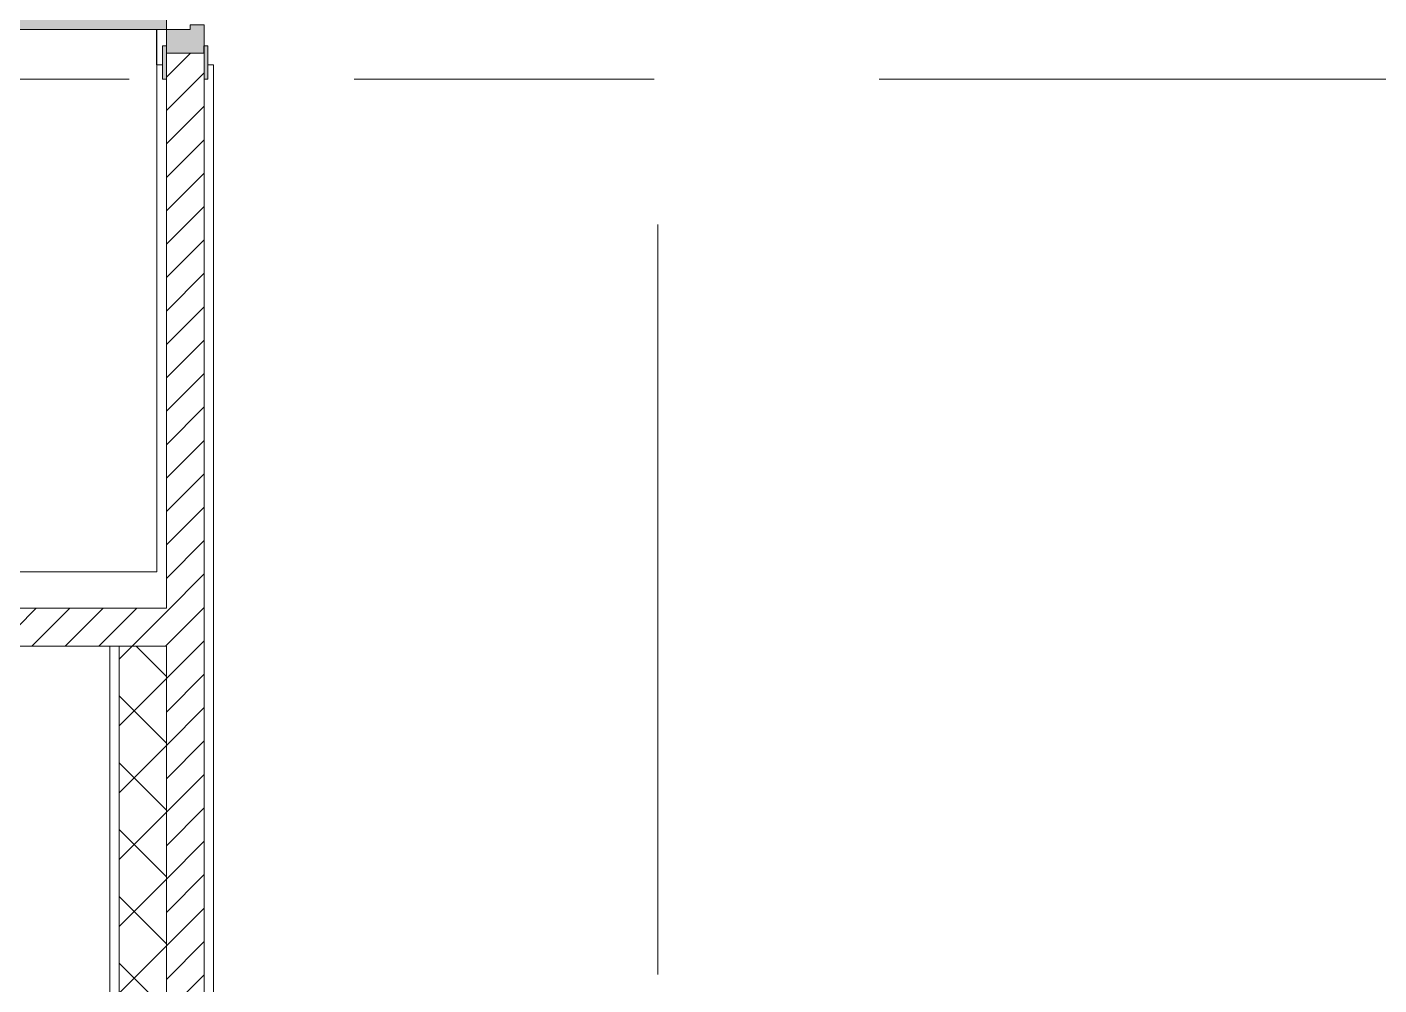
# Model space of a CAD drawing. Header units: millimetres. Extents: x 81368 to 286493, y -8553 to 29000.
# Drawn here: x 109375 to 112237, y 1683 to 3710 of the extents above; entities that cross this region are included whole.
import ezdxf

# ---------------------------------------------------------------- set-up
doc = ezdxf.new("R2010")
doc.units = ezdxf.units.MM
doc.linetypes.add('Осевая', pattern=[3175, 635, -476.25, 1587.5, -476.25])
for name, color, linetype, lineweight, true_color in [('A-DOOR-1', 7, 'Continuous', 9, 0xaaaaaa), ('A-DOOR-2', 7, 'Continuous', 9, 0xe2e2e2), ('A-DOOR-FRAM-1', 7, 'Continuous', 9, 0xe2e2e2), ('A-DOOR-FRAM-2', 7, 'Continuous', 9, 0xaaaaaa), ('A-FLOR-1', 7, 'Continuous', 9, 0xaaaaaa)]:
    doc.layers.add(name, color=color, linetype=linetype, lineweight=lineweight, true_color=true_color)
for name, color, linetype, lineweight in [('A-WALL-1', 7, 'Continuous', 13), ('I-WALL', 7, 'Continuous', 9), ('Оси-2', 7, 'Осевая', 9)]:
    doc.layers.add(name, color=color, linetype=linetype, lineweight=lineweight)
pattern_1 = [(45, (0, 0), (-35.35534, 35.35534), [])]

# ---------------------------------------------------------------- blocks, each defined once
blk = doc.blocks.new('110_Дверь_СКБ_2Ст - Д-5_п_ Из игровой в коридор-32215844-План монтажа стен и перегородок 1 этажа в осях 23_1-33')
at = {"layer": 'A-DOOR-2'}
for points in [[(-637.5, 940), (-637.5, 40), (-587.5, 40), (-587.5, 940)], [(612.5, 440), (612.5, 40), (662.5, 40), (662.5, 440), (649.3, 440)]]:
    blk.add_hatch(color=256, dxfattribs=at).paths.add_polyline_path(points)
h = blk.add_hatch(color=256, dxfattribs=at)
h.paths.add_polyline_path([(-687.5, -40), (-627.5, -40), (-627.5, -10), (-637.5, -10), (-637.5, 40), (-687.5, 40)])
h.paths.add_polyline_path([(652.5, -40), (712.5, -40), (712.5, 40), (662.5, 40), (662.5, -10), (652.5, -10)])
at = {"layer": 'A-DOOR-FRAM-1'}
for points in [[(-742.5, 40), (-672.5, 40), (-672.5, 48), (-742.5, 48)], [(697.5, 40), (767.5, 40), (767.5, 48), (697.5, 48)], [(-742.5, -48), (-672.5, -48), (-672.5, -40), (-742.5, -40)], [(697.5, -48), (767.5, -48), (767.5, -40), (697.5, -40)]]:
    blk.add_hatch(color=256, dxfattribs=at).paths.add_polyline_path(points)
at = {"layer": 'A-DOOR-1'}
for p, q in [((-637.5, 940), (-637.5, 40)), ((-587.5, 940), (-637.5, 940)), ((-587.5, 40), (-587.5, 940)), ((662.5, 440), (612.5, 440)), ((612.5, 440), (612.5, 40)), ((662.5, 40), (662.5, 440)), ((-637.5, 40), (-587.5, 40)), ((612.5, 40), (662.5, 40))]:
    blk.add_line(p, q, dxfattribs=at)
for centre, radius, start, end in [((-637.5, 40), 900, 0, 90), ((662.5, 40), 400, 90, 180)]:
    blk.add_arc(centre, radius, start, end, dxfattribs=at)
at = {"layer": 'A-DOOR-FRAM-2'}
for p, q in [((-672.5, 48), (-742.5, 48)), ((-742.5, 48), (-742.5, 40)), ((-742.5, 40), (-672.5, 40)), ((-637.5, 40), (-687.5, 40)), ((-687.5, 40), (-687.5, -40)), ((-672.5, 40), (-672.5, 48)), ((-637.5, -10), (-637.5, 40)), ((662.5, 40), (662.5, -10)), ((712.5, 40), (662.5, 40)), ((767.5, 48), (697.5, 48)), ((697.5, 48), (697.5, 40)), ((697.5, 40), (767.5, 40)), ((712.5, -40), (712.5, 40)), ((767.5, 40), (767.5, 48)), ((-627.5, -10), (-637.5, -10)), ((-627.5, -40), (-627.5, -10)), ((662.5, -10), (652.5, -10)), ((652.5, -10), (652.5, -40)), ((-672.5, -40), (-742.5, -40)), ((-742.5, -40), (-742.5, -48)), ((-742.5, -48), (-672.5, -48)), ((-672.5, -39), (-687.5, -39)), ((-687.5, -39), (-687.5, -40)), ((-687.5, -40), (-627.5, -40)), ((-687.5, -40), (-672.5, -40)), ((-672.5, -40), (-672.5, -39)), ((-672.5, -48), (-672.5, -40)), ((652.5, -40), (712.5, -40)), ((712.5, -39), (697.5, -39)), ((697.5, -39), (697.5, -40)), ((697.5, -40), (712.5, -40)), ((767.5, -40), (697.5, -40)), ((697.5, -40), (697.5, -48)), ((697.5, -48), (767.5, -48)), ((712.5, -40), (712.5, -39)), ((767.5, -48), (767.5, -40))]:
    blk.add_line(p, q, dxfattribs=at)

msp = doc.modelspace()

# ---------------------------------------------------------------- hatches: boundary and pattern name
at = {"layer": 'I-WALL'}
h = msp.add_hatch(dxfattribs=at)
h.set_pattern_fill('FP_3', color=256, style=0, pattern_type=2)
h.set_pattern_definition(pattern_1)
h.paths.add_polyline_path([(109670, 125), (109750, 125), (109749, 3655), (109670, 3655), (109670, 220.3)])
h.paths.add_polyline_path([(109670, 5055), (109750, 5055), (109750, 10400), (109670, 10400), (109670, 5091.8)])
h = msp.add_hatch(dxfattribs=at)
h.set_pattern_fill('FP_3', color=256, style=0, pattern_type=2)
h.set_pattern_definition(pattern_1)
h.paths.add_polyline_path([(109670, 2400), (109670, 2480), (109249, 2479), (109249, 2400), (109570, 2400)])
h.paths.add_polyline_path([(107849, 2400), (107849, 2480), (107350, 2480), (107350, 2400), (107794, 2400)])
h = msp.add_hatch(dxfattribs=at)
h.set_pattern_fill('FP_5', color=256, style=0, pattern_type=2)
h.set_pattern_definition([(45, (0, 0), (-70.71068, 70.71068), []), (135, (0, 0), (-70.71068, -70.71068), [])])
h.paths.add_polyline_path([(109656.3, 100), (109670, 100), (109670, 2400), (109570, 2400), (109570, 100), (109655, 100)])

# ---------------------------------------------------------------- linework, layer by layer
at = {"layer": 'A-FLOR-1'}
for p, q in [((109649, 3705), (109649, 3630)), ((109650, 2557), (109650, 3705)), ((109649, 3630), (109662, 3630)), ((109758, 3630), (109770, 3630)), ((109770, 3630), (109770, 175)), ((107370, 2557), (109650, 2557))]:
    msp.add_line(p, q, dxfattribs=at)
at = {"layer": 'A-WALL-1'}
for p, q in [((109670, 2400), (109550, 2400)), ((109570, 2400), (109570, 100)), ((109670, 2400), (109670, 125))]:
    msp.add_line(p, q, dxfattribs=at)
at = {"layer": 'I-WALL'}
for p, q in [((109670, 3600), (109670, 2480)), ((109750, 175), (109750, 3600)), ((109670, 2480), (109304, 2480)), ((109304, 2400), (109550, 2400)), ((109550, 2400), (109550, 100))]:
    msp.add_line(p, q, dxfattribs=at)
at = {"layer": 'Оси-2'}
for p, q in [((110710, 593.7), (110710, 19528.3)), ((84667.6, 3600), (122760, 3600))]:
    msp.add_line(p, q, dxfattribs=at)

# ---------------------------------------------------------------- block references
at = {"layer": 'A-DOOR-1', "rotation": 89.99999999999991}
msp.add_blockref('110_Дверь_СКБ_2Ст - Д-5_п_ Из игровой в коридор-32215844-План монтажа стен и перегородок 1 этажа в осях 23_1-33', (109710, 4342.5), dxfattribs=at)

doc.saveas('drawing.dxf')
